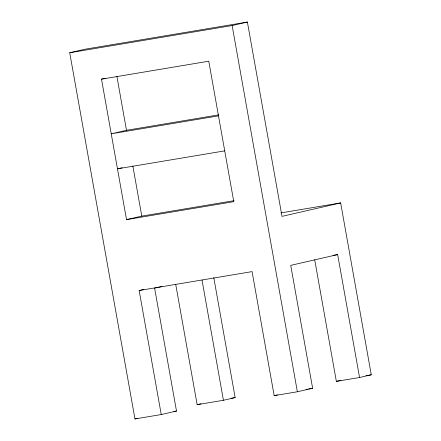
<?xml version="1.0" encoding="UTF-8"?>
<svg xmlns="http://www.w3.org/2000/svg" width="441" height="441" viewBox="0 0 441 441"><rect width="100%" height="100%" fill="white"/><g stroke="black" fill="none" stroke-linecap="round" stroke-linejoin="round"><path stroke-width="0.66" d="M161.985 286.452L154.609 288.144L176.505 411.051L161.246 414.551L134.957 418.95L69.728 52.738L84.986 49.232L247.395 22.05L282.008 216.366L340.656 202.91L371.272 374.806L359.558 377.496L336.362 381.377L314.709 259.826M69.728 52.738L232.137 25.55L247.395 22.05M101.502 79.159L208.758 61.205L233.774 201.669L126.523 219.624L101.502 79.159L105.482 78.244M218.813 114.853L126.495 130.304L111.237 133.81L218.488 115.856M122.118 167.756L117.471 168.82L224.728 150.872M126.523 219.624L141.781 216.118L234.099 200.666M161.246 414.551L139.152 290.514L143.81 289.445M359.558 377.496L337.663 254.589L290.735 265.361L312.625 388.262L297.366 391.768L274.17 395.649L252.076 271.612L139.152 290.514M134.957 418.95L137.614 418.344M175.739 284.478L197.149 404.678L201.052 403.785M197.149 404.678L223.433 400.279L235.152 397.589L213.78 277.621M274.17 395.649L277.488 394.888M336.362 381.377L340.915 380.335M280.856 212.92L340.656 202.91M333.027 255.367L337.663 254.589M231.106 398.267L235.152 397.589M365.969 375.693L371.272 374.806M173.804 411.503L176.505 411.051M305.999 389.375L307.322 389.149M308.65 388.929L312.625 388.262M232.137 25.55L297.366 391.768M202.022 280.079L223.433 400.279M116.882 76.332L126.495 130.304M132.851 165.998L141.781 216.118"/></g></svg>
